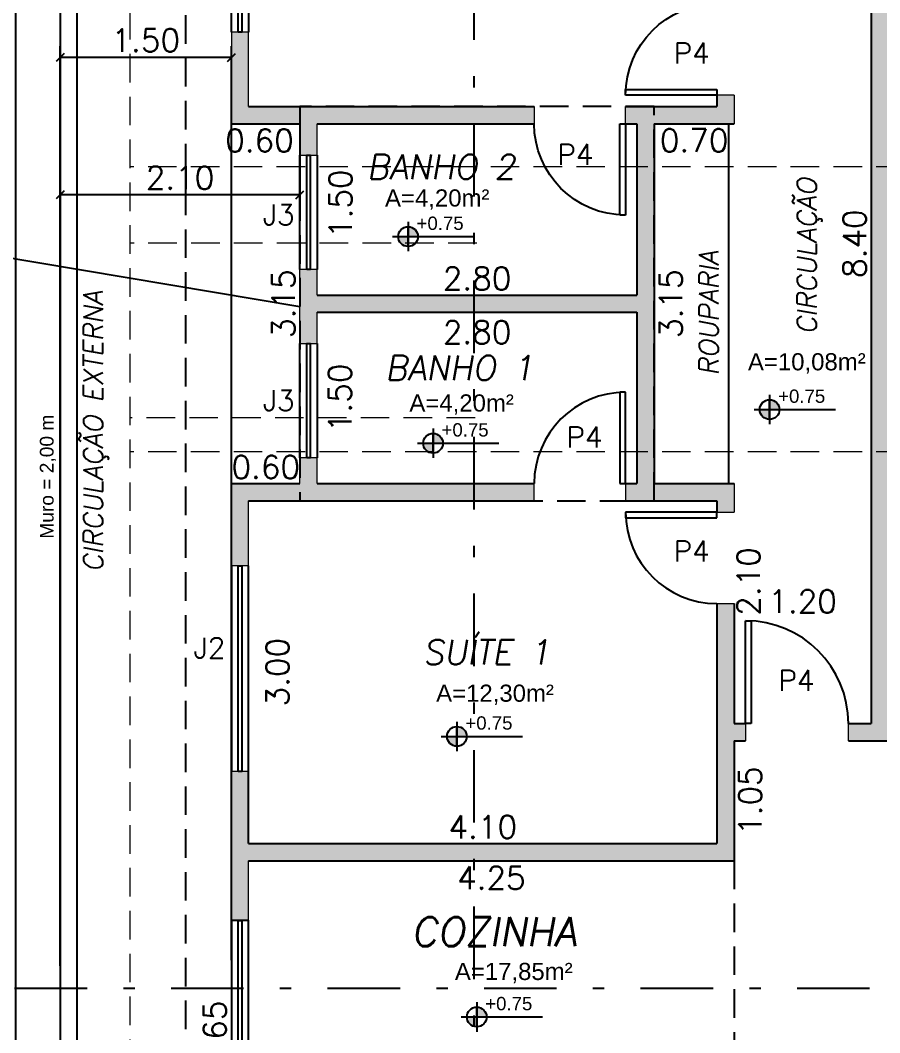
# Model space of a CAD drawing. Header units: metres. Extents: x 2690 to 3939, y 743 to 1123.
# Drawn here: x 3653.69 to 3661.22, y 785.13 to 793.99 of the extents above; entities that cross this region are included whole.
import ezdxf

# ---------------------------------------------------------------- set-up
doc = ezdxf.new("R2010")
doc.units = ezdxf.units.M
doc.set_wipeout_variables(frame=1)
doc.header["$PDMODE"] = 35
for name, pattern in [('DASHDOT2', [12.7, 6.35, -3.175, 0, -3.175]), ('DASHED2', [9.525, 6.35, -3.175]), ('HIDDEN', [0.375, 0.25, -0.125])]:
    doc.linetypes.add(name, pattern=pattern)
for name, color, linetype in [('0-MOLDURA', 2, 'Continuous'), ('000 - Texto', 1, 'Continuous'), ('01', 1, 'Continuous'), ('02', 2, 'Continuous'), ('03', 3, 'Continuous'), ('04', 4, 'Continuous'), ('1MOBILIÁRIOS', 1, 'Continuous'), ('_a const_hum', 253, 'Continuous'), ('A CONSTRUIR', 10, 'Continuous'), ('caixilho', 2, 'Continuous'), ('TEXTO', 2, 'Continuous')]:
    doc.layers.add(name, color=color, linetype=linetype)
for name, color, linetype, lineweight in [('ALVENARIA', 4, 'Continuous', 18), ('COTA', 2, 'Continuous', 0), ('Esgoto', 94, 'DASHED2', 0)]:
    doc.layers.add(name, color=color, linetype=linetype, lineweight=lineweight)
doc.styles.add('ARIAL', font='arial.ttf')
doc.styles.add('ROMA', font='romans.shx')
doc.styles.add('ROMANS', font='arial.ttf')
doc.dimstyles.new('CORTE', dxfattribs={"dimscale": 0, "dimtxt": 0.2, "dimasz": 0.07, "dimexe": 0.1, "dimexo": 0.08, "dimgap": 0.05, "dimtad": 1, "dimzin": 4, "dimdsep": 46, "dimtxsty": 'ROMA', "dimblk": 'OBLIQUE', "dimcen": 0, "dimclrd": 1, "dimclre": 1, "dimclrt": 2, "dimaunit": 1, "dimadec": 0, "dimazin": 0, "dimtfac": 1, "dimtofl": 0, "dimtmove": 0, "dimatfit": 3, "dimldrblk": 'OBLIQUE', "dimfxl": 0.1, "dimtolj": 1, "dimtzin": 0, "dimarcsym": 0})
doc.dimstyles.new('PLANTA', dxfattribs={"dimtxt": 0.2, "dimasz": 0.18, "dimexe": 0.18, "dimexo": 0.0625, "dimgap": 0.045, "dimtad": 1, "dimzin": 0, "dimdsep": 46, "dimtxsty": 'ROMA', "dimcen": 0.09, "dimse1": 1, "dimse2": 1, "dimsd1": 1, "dimsd2": 1, "dimclrd": 1, "dimclre": 1, "dimclrt": 2, "dimadec": 0, "dimazin": 0, "dimtfac": 1, "dimtofl": 0, "dimtmove": 0, "dimatfit": 3, "dimfxl": 0.18, "dimtolj": 1, "dimtzin": 0, "dimarcsym": 0})

# ---------------------------------------------------------------- blocks, each defined once
blk = doc.blocks.new('*D27')
at = {"layer": 'DEFPOINTS', "color": 0, "transparency": 16777216}
for p in [(3655.6906, 786.7857), (3655.6906, 786.7857), (3659.7906, 786.7857)]:
    blk.add_point(p, dxfattribs=at)
at = {"layer": '_a const_hum', "color": 2, "transparency": 16777216, "insert": (3657.7406, 786.9307), "char_height": 0.2, "attachment_point": 5, "style": 'ROMA'}
blk.add_mtext('\\A1;4.10', dxfattribs=at)
blk = doc.blocks.new('*U7')
at = {"layer": '02'}
for p, q in [((0, 0), (0, 0.9)), ((0, 0.9), (0.05, 0.9)), ((0.05, 0.9), (0.05, 0)), ((0.05, 0), (0, 0))]:
    blk.add_line(p, q, dxfattribs=at)
at = {"layer": '02', "ltscale": 0.05}
blk.add_arc((0, 0), 0.9, 0, 90, dxfattribs=at)
blk = doc.blocks.new('*U4')
at = {"layer": '02'}
for p, q in [((-0.05, 0.8), (-0.05, 0)), ((0, 0.8), (-0.05, 0.8)), ((0, 0), (0, 0.8)), ((-0.05, 0), (0, 0))]:
    blk.add_line(p, q, dxfattribs=at)
at = {"layer": '02', "ltscale": 0.05}
blk.add_arc((0, 0), 0.8, 90, 180, dxfattribs=at)
blk = doc.blocks.new('*D86')
at = {"layer": 'DEFPOINTS', "color": 0, "transparency": 16777216}
for p in [(3655.6906, 786.6357), (3655.6906, 782.4357), (3656.0609, 782.4357)]:
    blk.add_point(p, dxfattribs=at)
at = {"layer": '04', "color": 2, "transparency": 16777216, "insert": (3655.9159, 784.4357), "char_height": 0.2, "attachment_point": 5, "rotation": 90, "style": 'ROMA'}
blk.add_mtext('\\A1;4.20', dxfattribs=at)
blk = doc.blocks.new('_Oblique')
at = {"color": 0, "linetype": 'ByBlock', "lineweight": -2}
blk.add_line((-0.5, -0.5), (0.5, 0.5), dxfattribs=at)
blk = doc.blocks.new('*D20')
at = {"layer": '02', "color": 1, "lineweight": -2, "transparency": 16777216}
for p, q in [((3654.0406, 785.7149), (3654.0406, 793.7656)), ((3655.5406, 785.7649), (3655.5406, 793.7656)), ((3655.5406, 793.6656), (3654.0406, 793.6656))]:
    blk.add_line(p, q, dxfattribs=at)
at = {"layer": 'DEFPOINTS', "color": 0, "transparency": 16777216}
for p in [(3654.0406, 793.6656), (3655.5406, 785.6849), (3654.0406, 785.6349)]:
    blk.add_point(p, dxfattribs=at)
at = {"layer": '02', "color": 1, "lineweight": -2, "transparency": 16777216, "xscale": 0.07, "yscale": 0.07, "zscale": 0.07, "rotation": 180}
blk.add_blockref('_Oblique', (3654.0406, 793.6656), dxfattribs=at)
at = {"layer": '02', "color": 1, "lineweight": -2, "transparency": 16777216, "xscale": 0.07, "yscale": 0.07, "zscale": 0.07}
blk.add_blockref('_Oblique', (3655.5406, 793.6656), dxfattribs=at)
at = {"layer": '02', "color": 2, "transparency": 16777216, "insert": (3654.7906, 793.8156), "char_height": 0.2, "attachment_point": 5, "style": 'ROMA'}
blk.add_mtext('\\A1;1.50', dxfattribs=at)
blk = doc.blocks.new('*D88')
at = {"layer": 'DEFPOINTS', "color": 0, "transparency": 16777216}
for p in [(3656.2906, 793.0857), (3656.2906, 791.5857), (3656.64, 791.5857)]:
    blk.add_point(p, dxfattribs=at)
at = {"layer": '04', "color": 2, "transparency": 16777216, "insert": (3656.495, 792.3857), "char_height": 0.2, "attachment_point": 5, "rotation": 90, "style": 'ROMA'}
blk.add_mtext('\\A1;1.50', dxfattribs=at)
blk = doc.blocks.new('*D21')
at = {"layer": 'DEFPOINTS', "color": 0, "transparency": 16777216}
for p in [(3656.2906, 791.4357), (3656.2906, 789.9357), (3656.6358, 789.9357)]:
    blk.add_point(p, dxfattribs=at)
at = {"layer": '04', "color": 2, "transparency": 16777216, "insert": (3656.4908, 790.6857), "char_height": 0.2, "attachment_point": 5, "rotation": 90, "style": 'ROMA'}
blk.add_mtext('\\A1;1.50', dxfattribs=at)
blk = doc.blocks.new('*D89')
at = {"layer": 'DEFPOINTS', "color": 0, "transparency": 16777216}
for p in [(3655.6906, 789.7857), (3655.6906, 786.7857), (3656.0887, 786.7857)]:
    blk.add_point(p, dxfattribs=at)
at = {"layer": '04', "color": 2, "transparency": 16777216, "insert": (3655.9437, 788.2857), "char_height": 0.2, "attachment_point": 5, "rotation": 90, "style": 'ROMA'}
blk.add_mtext('\\A1;3.00', dxfattribs=at)
blk = doc.blocks.new('*D90')
at = {"layer": 'DEFPOINTS', "color": 0, "transparency": 16777216}
for p in [(3656.2812, 796.2357), (3656.4406, 796.2357), (3656.2906, 793.2357)]:
    blk.add_point(p, dxfattribs=at)
at = {"layer": '04', "color": 2, "transparency": 16777216, "insert": (3656.1362, 794.7607), "char_height": 0.2, "attachment_point": 5, "rotation": 90, "style": 'ROMA'}
blk.add_mtext('\\A1;3.00', dxfattribs=at)
blk = doc.blocks.new('*D104')
at = {"layer": 'DEFPOINTS', "color": 0, "transparency": 16777216}
for p in [(3659.9406, 787.6857), (3665.1906, 787.6857), (3665.1906, 787.3027)]:
    blk.add_point(p, dxfattribs=at)
at = {"layer": '04', "color": 2, "transparency": 16777216, "insert": (3662.5656, 787.4477), "char_height": 0.2, "attachment_point": 5, "style": 'ROMA'}
blk.add_mtext('\\A1;5.25', dxfattribs=at)
blk = doc.blocks.new('*D31')
at = {"layer": 'DEFPOINTS', "color": 0, "transparency": 16777216}
for p in [(3661.1406, 796.2357), (3661.1406, 787.8357), (3661.1406, 787.8357)]:
    blk.add_point(p, dxfattribs=at)
at = {"layer": '0-MOLDURA', "color": 2, "transparency": 16777216, "insert": (3660.9956, 792.0357), "char_height": 0.2, "attachment_point": 5, "rotation": 90, "style": 'ROMA'}
blk.add_mtext('\\A1;8.40', dxfattribs=at)
blk = doc.blocks.new('*D32')
at = {"layer": 'DEFPOINTS', "color": 0, "transparency": 16777216}
for p in [(3656.2906, 791.4357), (3659.0906, 791.4357), (3659.0906, 791.1153)]:
    blk.add_point(p, dxfattribs=at)
at = {"layer": '0-MOLDURA', "color": 2, "transparency": 16777216, "insert": (3657.6906, 791.2603), "char_height": 0.2, "attachment_point": 5, "style": 'ROMA'}
blk.add_mtext('\\A1;2.80', dxfattribs=at)
blk = doc.blocks.new('*D33')
at = {"layer": 'DEFPOINTS', "color": 0, "transparency": 16777216}
for p in [(3656.2906, 791.5857), (3656.2906, 791.5857), (3659.0906, 791.5857)]:
    blk.add_point(p, dxfattribs=at)
at = {"layer": '0-MOLDURA', "color": 2, "transparency": 16777216, "insert": (3657.6906, 791.7307), "char_height": 0.2, "attachment_point": 5, "style": 'ROMA'}
blk.add_mtext('\\A1;2.80', dxfattribs=at)
blk = doc.blocks.new('*D70')
at = {"layer": 'DEFPOINTS', "color": 0, "transparency": 16777216}
for p in [(3659.9406, 786.6357), (3659.9406, 786.6357), (3659.9406, 782.4357)]:
    blk.add_point(p, dxfattribs=at)
at = {"layer": 'COTA', "color": 2, "transparency": 16777216, "insert": (3659.7956, 784.5357), "char_height": 0.2, "attachment_point": 5, "rotation": 90, "style": 'ROMA'}
blk.add_mtext('\\A1;4.20', dxfattribs=at)
blk = doc.blocks.new('*D71')
at = {"layer": 'DEFPOINTS', "color": 0, "transparency": 16777216}
for p in [(3655.6906, 786.6357), (3659.9406, 786.6357), (3659.9406, 786.3406)]:
    blk.add_point(p, dxfattribs=at)
at = {"layer": 'COTA', "color": 2, "transparency": 16777216, "insert": (3657.8156, 786.4856), "char_height": 0.2, "attachment_point": 5, "style": 'ROMA'}
blk.add_mtext('\\A1;4.25', dxfattribs=at)
blk = doc.blocks.new('*D72')
at = {"layer": 'DEFPOINTS', "color": 0, "transparency": 16777216}
for p in [(3659.9406, 788.7597), (3659.9406, 787.8357), (3661.1406, 787.8357)]:
    blk.add_point(p, dxfattribs=at)
at = {"layer": 'COTA', "color": 2, "transparency": 16777216, "insert": (3660.5406, 788.9047), "char_height": 0.2, "attachment_point": 5, "style": 'ROMA'}
blk.add_mtext('\\A1;1.20', dxfattribs=at)
blk = doc.blocks.new('*D73')
at = {"layer": 'DEFPOINTS', "color": 0, "transparency": 16777216}
for p in [(3659.2406, 793.0857), (3659.5322, 793.0857), (3659.2406, 789.9357)]:
    blk.add_point(p, dxfattribs=at)
at = {"layer": 'COTA', "color": 2, "transparency": 16777216, "insert": (3659.3872, 791.5107), "char_height": 0.2, "attachment_point": 5, "rotation": 90, "style": 'ROMA'}
blk.add_mtext('\\A1;3.15', dxfattribs=at)
blk = doc.blocks.new('*D74')
at = {"layer": 'DEFPOINTS', "color": 0, "transparency": 16777216}
for p in [(3656.1406, 793.0857), (3656.1406, 789.9357), (3656.1406, 789.9357)]:
    blk.add_point(p, dxfattribs=at)
at = {"layer": 'COTA', "color": 2, "transparency": 16777216, "insert": (3655.9956, 791.5107), "char_height": 0.2, "attachment_point": 5, "rotation": 90, "style": 'ROMA'}
blk.add_mtext('\\A1;3.15', dxfattribs=at)
blk = doc.blocks.new('*D75')
at = {"layer": 'DEFPOINTS', "color": 0, "transparency": 16777216}
for p in [(3655.5406, 789.9357), (3655.5406, 789.9357), (3656.1406, 789.9357)]:
    blk.add_point(p, dxfattribs=at)
at = {"layer": 'COTA', "color": 2, "transparency": 16777216, "insert": (3655.8406, 790.0807), "char_height": 0.2, "attachment_point": 5, "style": 'ROMA'}
blk.add_mtext('\\A1;0.60', dxfattribs=at)
blk = doc.blocks.new('*D76')
at = {"layer": 'DEFPOINTS', "color": 0, "transparency": 16777216}
for p in [(3655.5406, 789.9357), (3655.5406, 789.9357), (3655.5406, 780.2857)]:
    blk.add_point(p, dxfattribs=at)
at = {"layer": 'COTA', "color": 2, "transparency": 16777216, "insert": (3655.3956, 785.1107), "char_height": 0.2, "attachment_point": 5, "rotation": 90, "style": 'ROMA'}
blk.add_mtext('\\A1;9.65', dxfattribs=at)
blk = doc.blocks.new('*D77')
at = {"layer": 'DEFPOINTS', "color": 0, "transparency": 16777216}
for p in [(3655.5406, 793.0857), (3656.1406, 793.0857), (3655.5406, 792.7938)]:
    blk.add_point(p, dxfattribs=at)
at = {"layer": 'COTA', "color": 2, "transparency": 16777216, "insert": (3655.7859, 792.9388), "char_height": 0.2, "attachment_point": 5, "style": 'ROMA'}
blk.add_mtext('\\A1;0.60', dxfattribs=at)
blk = doc.blocks.new('*D78')
at = {"layer": 'DEFPOINTS', "color": 0, "transparency": 16777216}
for p in [(3655.5406, 796.2357), (3655.5406, 796.2357), (3655.5406, 793.0857)]:
    blk.add_point(p, dxfattribs=at)
at = {"layer": 'COTA', "color": 2, "transparency": 16777216, "insert": (3655.3956, 794.6607), "char_height": 0.2, "attachment_point": 5, "rotation": 90, "style": 'ROMA'}
blk.add_mtext('\\A1;3.15', dxfattribs=at)
blk = doc.blocks.new('*D80')
at = {"layer": 'DEFPOINTS', "color": 0, "transparency": 16777216}
for p in [(3659.9406, 787.6857), (3660.2257, 787.6857), (3659.9406, 786.6357)]:
    blk.add_point(p, dxfattribs=at)
at = {"layer": 'COTA', "color": 2, "transparency": 16777216, "insert": (3660.0807, 787.1607), "char_height": 0.2, "attachment_point": 5, "rotation": 90, "style": 'ROMA'}
blk.add_mtext('\\A1;1.05', dxfattribs=at)
blk = doc.blocks.new('*D81')
at = {"layer": 'DEFPOINTS', "color": 0, "transparency": 16777216}
for p in [(3659.2406, 793.0857), (3659.9406, 793.0857), (3659.2406, 792.7948)]:
    blk.add_point(p, dxfattribs=at)
at = {"layer": 'COTA', "color": 2, "transparency": 16777216, "insert": (3659.5906, 792.9398), "char_height": 0.2, "attachment_point": 5, "style": 'ROMA'}
blk.add_mtext('\\A1;0.70', dxfattribs=at)
blk = doc.blocks.new('*D82')
at = {"layer": 'DEFPOINTS', "color": 0, "transparency": 16777216}
for p in [(3659.9406, 796.2357), (3660.2404, 796.2357), (3659.9406, 793.0857)]:
    blk.add_point(p, dxfattribs=at)
at = {"layer": 'COTA', "color": 2, "transparency": 16777216, "insert": (3660.0954, 794.6607), "char_height": 0.2, "attachment_point": 5, "rotation": 90, "style": 'ROMA'}
blk.add_mtext('\\A1;3.15', dxfattribs=at)
blk = doc.blocks.new('*D83')
at = {"layer": 'DEFPOINTS', "color": 0, "transparency": 16777216}
for p in [(3659.9406, 789.9357), (3660.2118, 789.9357), (3659.9406, 787.8357)]:
    blk.add_point(p, dxfattribs=at)
at = {"layer": 'COTA', "color": 2, "transparency": 16777216, "insert": (3660.0668, 789.0793), "char_height": 0.2, "attachment_point": 5, "rotation": 90, "style": 'ROMA'}
blk.add_mtext('\\A1;2.10', dxfattribs=at)
blk = doc.blocks.new('*D47')
at = {"layer": 'COTA', "color": 1, "lineweight": -2, "transparency": 16777216}
for p, q in [((3653.9606, 796.2357), (3653.5503, 796.2357)), ((3653.6503, 796.2357), (3653.6503, 780.2857)), ((3653.9606, 780.2857), (3653.5503, 780.2857))]:
    blk.add_line(p, q, dxfattribs=at)
at = {"layer": 'DEFPOINTS', "color": 0, "transparency": 16777216}
for p in [(3654.0406, 796.2357), (3653.6503, 780.2857), (3654.0406, 780.2857)]:
    blk.add_point(p, dxfattribs=at)
at = {"layer": 'COTA', "color": 1, "lineweight": -2, "transparency": 16777216, "xscale": 0.07, "yscale": 0.07, "zscale": 0.07}
for p, rotation in [((3653.6503, 796.2357), 90), ((3653.6503, 780.2857), 270)]:
    blk.add_blockref('_Oblique', p, dxfattribs=dict(at, rotation=rotation))
at = {"layer": 'COTA', "color": 2, "transparency": 16777216, "insert": (3653.5003, 788.2607), "char_height": 0.2, "attachment_point": 5, "rotation": 90, "style": 'ROMA'}
blk.add_mtext('\\A1;15.95', dxfattribs=at)
blk = doc.blocks.new('*D50')
at = {"layer": 'COTA', "color": 1, "lineweight": -2, "transparency": 16777216}
for p, q in [((3653.9606, 800.0357), (3653.1236, 800.0357)), ((3653.2236, 770.0357), (3653.2236, 800.0357)), ((3653.9606, 770.0357), (3653.1236, 770.0357))]:
    blk.add_line(p, q, dxfattribs=at)
at = {"layer": 'DEFPOINTS', "color": 0, "transparency": 16777216}
for p in [(3653.2236, 800.0357), (3654.0406, 800.0357), (3654.0406, 770.0357)]:
    blk.add_point(p, dxfattribs=at)
at = {"layer": 'COTA', "color": 1, "lineweight": -2, "transparency": 16777216, "xscale": 0.07, "yscale": 0.07, "zscale": 0.07}
for p, rotation in [((3653.2236, 800.0357), 90), ((3653.2236, 770.0357), 270)]:
    blk.add_blockref('_Oblique', p, dxfattribs=dict(at, rotation=rotation))
at = {"layer": 'COTA', "color": 2, "transparency": 16777216, "insert": (3653.0736, 785.0357), "char_height": 0.2, "attachment_point": 5, "rotation": 90, "style": 'ROMA'}
blk.add_mtext('\\A1;30.00', dxfattribs=at)
blk = doc.blocks.new('*D62')
at = {"layer": 'COTA', "color": 1, "lineweight": -2, "transparency": 16777216}
for p, q in [((3654.0406, 793.0057), (3654.0406, 792.3625)), ((3656.1406, 793.0057), (3656.1406, 792.3625)), ((3656.1406, 792.4625), (3654.0406, 792.4625))]:
    blk.add_line(p, q, dxfattribs=at)
at = {"layer": 'DEFPOINTS', "color": 0, "transparency": 16777216}
for p in [(3654.0406, 793.0857), (3656.1406, 793.0857), (3654.0406, 792.4625)]:
    blk.add_point(p, dxfattribs=at)
at = {"layer": 'COTA', "color": 1, "lineweight": -2, "transparency": 16777216, "xscale": 0.07, "yscale": 0.07, "zscale": 0.07, "rotation": 180}
blk.add_blockref('_Oblique', (3654.0406, 792.4625), dxfattribs=at)
at = {"layer": 'COTA', "color": 1, "lineweight": -2, "transparency": 16777216, "xscale": 0.07, "yscale": 0.07, "zscale": 0.07}
blk.add_blockref('_Oblique', (3656.1406, 792.4625), dxfattribs=at)
at = {"layer": 'COTA', "color": 2, "transparency": 16777216, "insert": (3655.0906, 792.6125), "char_height": 0.2, "attachment_point": 5, "style": 'ROMA'}
blk.add_mtext('\\A1;2.10', dxfattribs=at)

msp = doc.modelspace()

# ---------------------------------------------------------------- hatches: boundary and pattern name
at = {"layer": '02'}
h = msp.add_hatch(color=256, dxfattribs=at)
h.paths.add_polyline_path([(3657.0864, 792.0973), (3657.0864, 792.0109, -0.414214), (3657, 792.0973), (3657.0864, 792.0973)])
h.paths.add_polyline_path([(3657.0864, 792.0973), (3657.0864, 792.1837, -0.414214), (3657.1728, 792.0973), (3657.0864, 792.0973)])
h = msp.add_hatch(color=256, dxfattribs=at)
h.paths.add_polyline_path([(3660.2515, 790.5839), (3660.2515, 790.4975, -0.414214), (3660.1651, 790.5839), (3660.2515, 790.5839)])
h.paths.add_polyline_path([(3660.2515, 790.5839), (3660.2515, 790.6703, -0.414214), (3660.3379, 790.5839), (3660.2515, 790.5839)])
h = msp.add_hatch(color=256, dxfattribs=at)
h.paths.add_polyline_path([(3657.3051, 790.2891), (3657.3051, 790.2027, -0.414214), (3657.2187, 790.2891), (3657.3051, 790.2891)])
h.paths.add_polyline_path([(3657.3051, 790.2891), (3657.3051, 790.3755, -0.414214), (3657.3915, 790.2891), (3657.3051, 790.2891)])
h = msp.add_hatch(color=256, dxfattribs=at)
h.paths.add_polyline_path([(3657.5139, 787.7236), (3657.5139, 787.6372, -0.414214), (3657.4275, 787.7236), (3657.5139, 787.7236)])
h.paths.add_polyline_path([(3657.5139, 787.7236), (3657.5139, 787.81, -0.414214), (3657.6003, 787.7236), (3657.5139, 787.7236)])
h = msp.add_hatch(color=256, dxfattribs=at)
h.paths.add_polyline_path([(3657.6876, 785.2676), (3657.6876, 785.1812, -0.414214), (3657.6012, 785.2676), (3657.6876, 785.2676)])
h.paths.add_polyline_path([(3657.6876, 785.2676), (3657.6876, 785.354, -0.414214), (3657.774, 785.2676), (3657.6876, 785.2676)])
at = {"layer": 'A CONSTRUIR'}
h = msp.add_hatch(color=256, dxfattribs=at)
h.dxf.hatch_style = 1
h.paths.add_polyline_path([(3664.7406, 794.1857), (3664.5906, 794.1857), (3664.5906, 794.0357), (3661.2906, 794.0357), (3661.2906, 794.1357), (3661.1406, 794.1357), (3661.1406, 787.8357), (3660.9406, 787.8357), (3660.9406, 787.6857), (3661.9906, 787.6857), (3661.9906, 787.8357), (3661.2906, 787.8357), (3661.2906, 792.3357), (3664.7406, 792.3357), (3664.7406, 792.5857), (3664.5906, 792.5857), (3664.5906, 792.4857), (3661.2906, 792.4857), (3661.2906, 793.8857), (3664.5906, 793.8857), (3664.5906, 793.8357), (3664.7406, 793.8357), (3664.7406, 793.9857)])
h = msp.add_hatch(color=256, dxfattribs=at)
h.dxf.hatch_style = 1
h.paths.add_polyline_path([(3658.1906, 793.2357), (3655.6906, 793.2357), (3655.6906, 793.8857), (3655.5406, 793.8857), (3655.5406, 793.0857), (3656.1406, 793.0857), (3656.1406, 792.8107), (3656.2906, 792.8107), (3656.2906, 793.0857), (3658.1906, 793.0857)])
h = msp.add_hatch(color=256, dxfattribs=at)
h.dxf.hatch_style = 1
h.paths.add_polyline_path([(3659.9406, 793.3357), (3659.7906, 793.3357), (3659.7906, 793.2357), (3658.9906, 793.2357), (3658.9906, 793.0857), (3659.0906, 793.0857), (3659.0906, 791.5857), (3656.2906, 791.5857), (3656.2906, 791.8107), (3656.1406, 791.8107), (3656.1406, 791.1607), (3656.2906, 791.1607), (3656.2906, 791.4357), (3659.0906, 791.4357), (3659.0906, 789.9357), (3658.9906, 789.9357), (3658.9906, 789.7857), (3659.7906, 789.7857), (3659.7906, 789.6857), (3659.9406, 789.6857), (3659.9406, 789.9357), (3659.2406, 789.9357), (3659.2406, 793.0857), (3659.9406, 793.0857)])
h = msp.add_hatch(color=256, dxfattribs=at)
h.dxf.hatch_style = 1
h.paths.add_polyline_path([(3658.1906, 789.9357), (3656.2906, 789.9357), (3656.2906, 790.1607), (3656.1406, 790.1607), (3656.1406, 789.9357), (3655.5406, 789.9357), (3655.5406, 789.217), (3655.6906, 789.217), (3655.6906, 789.7857), (3658.1906, 789.7857)])
h = msp.add_hatch(color=256, dxfattribs=at)
h.dxf.hatch_style = 1
h.paths.add_polyline_path([(3659.9406, 787.6857), (3660.0406, 787.6857), (3660.0406, 787.8357), (3659.9406, 787.8357), (3659.9406, 788.8857), (3659.7906, 788.8857), (3659.7906, 786.7857), (3655.6906, 786.7857), (3655.6906, 787.417), (3655.5406, 787.417), (3655.5406, 786.1107), (3655.6906, 786.1107), (3655.6906, 786.6357), (3659.9406, 786.6357)])

# ---------------------------------------------------------------- linework, layer by layer
at = {"color": 2}
for p, q in [((3657.0864, 792.0109), (3657.0864, 792.1837)), ((3660.2515, 790.4975), (3660.2515, 790.6703)), ((3657.3051, 790.2027), (3657.3051, 790.3755)), ((3657.5139, 787.6372), (3657.5139, 787.81)), ((3657.6876, 785.1812), (3657.6876, 785.354))]:
    msp.add_line(p, q, dxfattribs=at)
for centre in [(3657.0864, 792.0973), (3660.2515, 790.5839), (3657.3051, 790.2891), (3657.5139, 787.7236), (3657.6876, 785.2676)]:
    msp.add_circle(centre, 0.0864, dxfattribs=at)
at = {"layer": '01', "color": 2, "linetype": 'DASHDOT2', "ltscale": 0.1}
for p, q in [((3657.665, 762.3088), (3657.665, 804.8315)), ((3652.272, 785.52), (3676.1957, 785.52))]:
    msp.add_line(p, q, dxfattribs=at)
at = {"layer": '01'}
for p, q in [((3659.8906, 793.0857), (3659.8906, 789.9357)), ((3656.1406, 791.8107), (3656.1406, 792.8107)), ((3656.2906, 792.8107), (3656.2906, 791.8107)), ((3656.1406, 790.1607), (3656.1406, 791.1607)), ((3656.2906, 791.1607), (3656.2906, 790.1607))]:
    msp.add_line(p, q, dxfattribs=at)
at = {"layer": '02'}
for p, q in [((3657.0864, 792.2259), (3657.0864, 791.9688)), ((3657.0864, 792.2259), (3657.0864, 791.9688)), ((3656.9501, 792.0973), (3657.6617, 792.0973)), ((3660.2515, 790.7125), (3660.2515, 790.4553)), ((3660.2515, 790.7125), (3660.2515, 790.4553)), ((3660.1152, 790.5839), (3660.8268, 790.5839)), ((3657.3051, 790.4177), (3657.3051, 790.1606)), ((3657.3051, 790.4177), (3657.3051, 790.1606)), ((3657.1688, 790.2891), (3657.8804, 790.2891)), ((3657.5139, 787.8522), (3657.5139, 787.595)), ((3657.5139, 787.8522), (3657.5139, 787.595)), ((3657.3776, 787.7236), (3658.0891, 787.7236)), ((3657.6876, 785.3962), (3657.6876, 785.139)), ((3657.6876, 785.3962), (3657.6876, 785.139)), ((3657.5513, 785.2676), (3658.2628, 785.2676))]:
    msp.add_line(p, q, dxfattribs=at)
msp.add_lwpolyline([(3676.7606, 800.0357), (3654.0406, 800.0357), (3654.0406, 770.0357), (3656.9006, 770.0357, 0.212628), (3665.2629, 775.297)], format="xyb", close=True, dxfattribs=at)
at = {"layer": '02', "ltscale": 0.05, "flags": 128}
for points in [[(3655.6006, 793.8857), (3655.6006, 795.6857), (3655.6306, 795.6857), (3655.6306, 793.8857)], [(3655.6006, 787.417), (3655.6006, 789.217), (3655.6306, 789.217), (3655.6306, 787.417)]]:
    msp.add_lwpolyline(points, close=True, dxfattribs=at)
at = {"layer": '03'}
for p, q in [((3654.0406, 796.2357), (3654.0406, 780.2857)), ((3654.1906, 780.2857), (3654.1906, 796.2357))]:
    msp.add_line(p, q, dxfattribs=at)
at = {"layer": '04'}
for p, q in [((3659.7906, 793.3357), (3659.7906, 793.2357)), ((3655.6906, 793.2357), (3658.1906, 793.2357)), ((3658.9906, 793.2357), (3659.7906, 793.2357)), ((3655.5406, 793.0857), (3656.1406, 793.0857)), ((3656.2906, 793.0857), (3658.1906, 793.0857)), ((3658.9906, 793.0857), (3659.0906, 793.0857)), ((3659.0906, 793.0857), (3659.0906, 791.5857)), ((3659.2406, 793.0857), (3659.2406, 789.9357)), ((3659.2406, 793.0857), (3659.9406, 793.0857)), ((3656.2906, 791.5857), (3659.0906, 791.5857)), ((3656.2906, 791.5857), (3656.2906, 791.5857)), ((3656.2906, 791.4357), (3656.2906, 791.4357)), ((3656.2906, 791.4357), (3659.0906, 791.4357)), ((3659.0906, 791.4357), (3659.0906, 789.9357)), ((3655.5406, 789.9357), (3656.1406, 789.9357)), ((3656.2906, 789.9357), (3658.1906, 789.9357)), ((3658.9406, 789.9357), (3659.0906, 789.9357)), ((3659.2406, 789.9357), (3659.9406, 789.9357)), ((3655.6906, 789.7857), (3658.1906, 789.7857)), ((3658.9906, 789.7857), (3659.7906, 789.7857)), ((3659.7906, 789.7857), (3659.7906, 789.6857)), ((3659.7906, 788.8857), (3659.7906, 786.7857)), ((3659.9406, 788.8857), (3659.9406, 787.8357)), ((3659.9406, 787.8357), (3660.0406, 787.8357)), ((3660.9406, 787.8357), (3661.1406, 787.8357)), ((3659.9406, 787.6857), (3659.9406, 786.6357)), ((3659.9406, 787.6857), (3660.0406, 787.6857)), ((3660.9406, 787.6857), (3661.9906, 787.6857)), ((3655.6906, 786.7857), (3655.6906, 787.417)), ((3655.5406, 786.8357), (3655.5406, 786.8357)), ((3655.6906, 786.7857), (3659.7906, 786.7857)), ((3655.6906, 786.6357), (3659.9406, 786.6357)), ((3655.6906, 786.1107), (3655.5406, 786.1107))]:
    msp.add_line(p, q, dxfattribs=at)
at = {"layer": '1MOBILIÁRIOS'}
msp.add_lwpolyline([(3655.5406, 783.7607), (3655.6906, 783.7607), (3655.6906, 786.1107), (3655.5406, 786.1107)], close=True, dxfattribs=at)
at = {"layer": '_a const_hum', "color": 1}
for p, q in [((3655.5406, 793.8857), (3655.5406, 795.6857)), ((3655.6906, 795.6857), (3655.6906, 793.8857)), ((3655.5406, 789.217), (3655.5406, 787.417)), ((3655.6906, 787.417), (3655.6906, 789.217))]:
    msp.add_line(p, q, dxfattribs=at)
at = {"layer": '_a const_hum', "color": 4}
for p, q in [((3661.1406, 794.1357), (3661.1406, 787.8357)), ((3655.6906, 793.5357), (3655.6906, 793.5357))]:
    msp.add_line(p, q, dxfattribs=at)
at = {"layer": '_a const_hum', "color": 1, "linetype": 'HIDDEN'}
msp.add_line((3659.9406, 786.6357), (3659.9406, 782.4357), dxfattribs=at)
msp.add_lwpolyline([(3655.5406, 780.2857), (3655.1406, 780.2857), (3655.1406, 795.8357)], dxfattribs=at)
at = {"layer": 'ALVENARIA'}
for p, q in [((3655.6906, 793.8857), (3655.5406, 793.8857)), ((3655.5406, 793.8857), (3655.5406, 793.0857)), ((3655.6906, 793.2357), (3655.6906, 793.8857)), ((3656.1406, 792.8107), (3656.1406, 793.0857)), ((3656.2906, 792.8107), (3656.2906, 793.0857)), ((3656.1406, 791.1607), (3656.1406, 791.8107)), ((3656.2906, 791.5857), (3656.2906, 791.8107)), ((3656.2906, 791.1607), (3656.2906, 791.4357)), ((3656.1406, 789.9357), (3656.1406, 790.1607)), ((3656.2906, 789.9357), (3656.2906, 790.1607)), ((3655.5406, 789.9357), (3655.5406, 789.217)), ((3655.6906, 789.217), (3655.6906, 789.7857)), ((3655.6906, 789.217), (3655.5406, 789.217)), ((3655.5406, 786.1107), (3655.5406, 787.417)), ((3655.6906, 787.417), (3655.5406, 787.417)), ((3655.6906, 786.1107), (3655.6906, 786.6357))]:
    msp.add_line(p, q, dxfattribs=at)
at = {"layer": 'ALVENARIA', "color": 4}
for p, q in [((3659.9406, 793.3357), (3659.7906, 793.3357)), ((3659.9406, 793.3357), (3659.9406, 793.0857)), ((3658.1906, 793.2357), (3658.1906, 793.0857)), ((3658.9906, 793.0857), (3658.9906, 793.2357)), ((3658.1906, 789.7857), (3658.1906, 789.9357)), ((3658.9906, 789.9357), (3658.9906, 789.7857)), ((3659.9406, 789.9357), (3659.9406, 789.6857)), ((3659.7906, 789.6857), (3659.9406, 789.6857)), ((3659.7906, 788.8857), (3659.9406, 788.8857)), ((3660.0406, 787.8357), (3660.0406, 787.6857)), ((3660.9406, 787.6857), (3660.9406, 787.8357))]:
    msp.add_line(p, q, dxfattribs=at)
at = {"layer": 'ALVENARIA', "lineweight": 18}
for p, q in [((3656.1406, 792.8107), (3656.2906, 792.8107)), ((3656.2906, 791.8107), (3656.1406, 791.8107)), ((3656.1406, 791.1607), (3656.2906, 791.1607)), ((3656.2906, 790.1607), (3656.1406, 790.1607))]:
    msp.add_line(p, q, dxfattribs=at)
at = {"layer": 'caixilho'}
msp.add_lwpolyline([(3655.6306, 783.7607), (3655.6006, 783.7607), (3655.6006, 786.1107), (3655.6306, 786.1107)], close=True, dxfattribs=at)
at = {"layer": 'Esgoto', "color": 20, "linetype": 'HIDDEN'}
msp.add_line((3654.6528, 766.8216), (3654.6528, 797.4113), dxfattribs=at)
at = {"layer": 'TEXTO'}
msp.add_line((3652.7452, 792.0567), (3656.1406, 791.4857), dxfattribs=at)

# ---------------------------------------------------------------- block references
at = {"layer": '02', "ltscale": 0.05, "xscale": -1}
for p, rotation in [((3659.7906, 793.3357), 90), ((3658.9906, 793.0857), 180)]:
    msp.add_blockref('*U4', p, dxfattribs=dict(at, rotation=rotation))
at = {"layer": '02', "ltscale": 0.05}
for name, p in [('*U4', (3658.9906, 789.9357)), ('*U7', (3660.0406, 787.8357))]:
    msp.add_blockref(name, p, dxfattribs=at)
at = {"layer": '02', "ltscale": 0.05, "rotation": 90.00000000000001}
msp.add_blockref('*U4', (3659.7906, 789.6857), dxfattribs=at)

# ---------------------------------------------------------------- texts
at = {"color": 2}
for s, height, style, p in [('J3', 0.18, 'ROMA', (3655.8161, 792.1992)), ('+0.75', 0.11664, 'ROMANS', (3657.1609, 792.1561)), ('J3', 0.18, 'ROMA', (3655.8161, 790.5723)), ('+0.75', 0.11664, 'ROMANS', (3660.3261, 790.6427)), ('+0.75', 0.11664, 'ROMANS', (3657.3796, 790.3479)), ('J2', 0.18, 'ROMA', (3655.2099, 788.4072)), ('+0.75', 0.11664, 'ROMANS', (3657.5884, 787.7824)), ('+0.75', 0.11664, 'ROMANS', (3657.7621, 785.3264))]:
    msp.add_text(s, height=height, dxfattribs=dict(at, style=style)).set_placement(p)
at = {"layer": '000 - Texto', "style": 'ARIAL'}
msp.add_text('Muro = 2,00 m', height=0.12, rotation=90, dxfattribs=at).set_placement((3653.9837, 789.4536))
at = {"layer": '02', "style": 'ROMA'}
for p in [(3659.4112, 793.6133), (3658.3933, 792.7259), (3658.4729, 790.2532), (3659.4106, 789.2554), (3660.3281, 788.1228)]:
    msp.add_text('P4', height=0.18, dxfattribs=at).set_placement(p)
at = {"layer": '03', "linetype": 'Continuous', "style": 'ROMA', "oblique": 10}
for s, height, p in [('BANHO 2', 0.21516, (3656.7259, 792.6004)), ('BANHO 1', 0.21516, (3656.8865, 790.8409)), ('SUÍTE 1', 0.21516, (3657.2165, 788.3522)), ('COZINHA', 0.25312, (3657.1161, 785.8868))]:
    msp.add_text(s, height=height, dxfattribs=at).set_placement(p)
for s, p in [('CIRCULAÇÃO', (3660.6616, 791.2447)), ('ROUPARIA', (3659.8033, 790.8825)), ('CIRCULAÇÃO EXTERNA', (3654.415, 789.1648))]:
    msp.add_text(s, height=0.16875, rotation=90, dxfattribs=at).set_placement(p)
at = {"layer": 'TEXTO', "style": 'ROMANS'}
for s, p in [('A=4,20m²', (3656.8849, 792.361)), ('A=10,08m²', (3660.0617, 790.9271)), ('A=4,20m²', (3657.0983, 790.5667)), ('A=12,30m²', (3657.3323, 788.0266)), ('A=17,85m²', (3657.4964, 785.5913))]:
    msp.add_text(s, height=0.15, dxfattribs=at).set_placement(p)

# ---------------------------------------------------------------- dimensions: what is measured, and where the dimension line sits
at = {"layer": '0-MOLDURA', "color": 1}
dim = msp.add_linear_dim(base=(3661.1406, 787.8357), p1=(3661.1406, 796.2357), p2=(3661.1406, 787.8357), angle=90, dimstyle='PLANTA', dxfattribs=at)
dim.commit()
dim.dimension.update_dxf_attribs({"geometry": '*D31', "text_midpoint": (3660.9956, 792.0357)})
for base, p1, p2, picture, middle in [((3656.2906, 791.5857), (3659.0906, 791.5857), (3656.2906, 791.5857), '*D33', (3657.6906, 791.7307)), ((3659.0906, 791.1153), (3656.2906, 791.4357), (3659.0906, 791.4357), '*D32', (3657.6906, 791.2603))]:
    dim = msp.add_linear_dim(base=base, p1=p1, p2=p2, dimstyle='PLANTA', dxfattribs=at)
    dim.commit()
    dim.dimension.update_dxf_attribs({"geometry": picture, "text_midpoint": middle})
at = {"layer": '02'}
dim = msp.add_linear_dim(base=(3654.0406, 793.6656), p1=(3655.5406, 785.6849), p2=(3654.0406, 785.6349), dimstyle='CORTE', override={"dimscale": 1}, dxfattribs=at)
dim.commit()
dim.dimension.update_dxf_attribs({"geometry": '*D20', "text_midpoint": (3654.7906, 793.6656), "dimtype": 160})
at = {"layer": '04'}
for base, p1, p2, picture, middle in [((3656.2812, 796.2357), (3656.2906, 793.2357), (3656.4406, 796.2357), '*D90', (3656.2812, 794.7607)), ((3656.64, 791.5857), (3656.2906, 793.0857), (3656.2906, 791.5857), '*D88', (3656.64, 792.3857)), ((3656.6358, 789.9357), (3656.2906, 791.4357), (3656.2906, 789.9357), '*D21', (3656.6358, 790.6857)), ((3656.0887, 786.7857), (3655.6906, 789.7857), (3655.6906, 786.7857), '*D89', (3656.0887, 788.2857))]:
    dim = msp.add_linear_dim(base=base, p1=p1, p2=p2, angle=90, dimstyle='PLANTA', dxfattribs=at)
    dim.commit()
    dim.dimension.update_dxf_attribs({"geometry": picture, "text_midpoint": middle, "dimtype": 160})
dim = msp.add_linear_dim(base=(3665.1906, 787.3027), p1=(3659.9406, 787.6857), p2=(3665.1906, 787.6857), dimstyle='PLANTA', dxfattribs=at)
dim.commit()
dim.dimension.update_dxf_attribs({"geometry": '*D104', "text_midpoint": (3662.5656, 787.3027), "dimtype": 160})
at = {"layer": '04', "color": 6}
dim = msp.add_linear_dim(base=(3656.0609, 782.4357), p1=(3655.6906, 786.6357), p2=(3655.6906, 782.4357), angle=90, dimstyle='PLANTA', dxfattribs=at)
dim.commit()
dim.dimension.update_dxf_attribs({"geometry": '*D86', "text_midpoint": (3656.0609, 784.4357), "dimtype": 160})
at = {"layer": '_a const_hum', "color": 4}
dim = msp.add_linear_dim(base=(3655.6906, 786.7857), p1=(3659.7906, 786.7857), p2=(3655.6906, 786.7857), dimstyle='PLANTA', dxfattribs=at)
dim.commit()
dim.dimension.update_dxf_attribs({"geometry": '*D27', "text_midpoint": (3657.7406, 786.9307)})
at = {"layer": 'COTA'}
for base, p1, p2, picture, middle in [((3653.2236, 800.0357), (3654.0406, 770.0357), (3654.0406, 800.0357), '*D50', (3653.0736, 785.0357)), ((3653.6503, 780.2857), (3654.0406, 796.2357), (3654.0406, 780.2857), '*D47', (3653.5003, 788.2607))]:
    dim = msp.add_linear_dim(base=base, p1=p1, p2=p2, angle=90, dimstyle='CORTE', override={"dimscale": 1}, dxfattribs=at)
    dim.commit()
    dim.dimension.update_dxf_attribs({"geometry": picture, "text_midpoint": middle})
at = {"layer": 'COTA', "color": 1}
for base, p1, p2, picture, middle in [((3655.5406, 796.2357), (3655.5406, 793.0857), (3655.5406, 796.2357), '*D78', (3655.3956, 794.6607)), ((3660.2404, 796.2357), (3659.9406, 793.0857), (3659.9406, 796.2357), '*D82', (3660.0954, 794.6607)), ((3659.5322, 793.0857), (3659.2406, 789.9357), (3659.2406, 793.0857), '*D73', (3659.3872, 791.5107)), ((3655.5406, 789.9357), (3655.5406, 780.2857), (3655.5406, 789.9357), '*D76', (3655.3956, 785.1107)), ((3660.2257, 787.6857), (3659.9406, 786.6357), (3659.9406, 787.6857), '*D80', (3660.0807, 787.1607)), ((3659.9406, 786.6357), (3659.9406, 782.4357), (3659.9406, 786.6357), '*D70', (3659.7956, 784.5357))]:
    dim = msp.add_linear_dim(base=base, p1=p1, p2=p2, angle=90, dimstyle='PLANTA', dxfattribs=at)
    dim.commit()
    dim.dimension.update_dxf_attribs({"geometry": picture, "text_midpoint": middle})
for base, p1, p2, picture, middle in [((3655.5406, 792.7938), (3656.1406, 793.0857), (3655.5406, 793.0857), '*D77', (3655.7859, 792.7938)), ((3655.5406, 789.9357), (3656.1406, 789.9357), (3655.5406, 789.9357), '*D75', (3655.8406, 789.9357))]:
    dim = msp.add_linear_dim(base=base, p1=p1, p2=p2, dimstyle='PLANTA', dxfattribs=at)
    dim.commit()
    dim.dimension.update_dxf_attribs({"geometry": picture, "text_midpoint": middle, "dimtype": 160})
dim = msp.add_aligned_dim(p1=(3656.1406, 793.0857), p2=(3656.1406, 789.9357), distance=0, dimstyle='PLANTA', dxfattribs=at)
dim.commit()
dim.dimension.update_dxf_attribs({"geometry": '*D74', "text_midpoint": (3655.9956, 791.5107)})
for base, p1, p2, picture, middle in [((3659.2406, 792.7948), (3659.9406, 793.0857), (3659.2406, 793.0857), '*D81', (3659.5906, 792.9398)), ((3659.9406, 788.7597), (3661.1406, 787.8357), (3659.9406, 787.8357), '*D72', (3660.5406, 788.9047)), ((3659.9406, 786.3406), (3655.6906, 786.6357), (3659.9406, 786.6357), '*D71', (3657.8156, 786.4856))]:
    dim = msp.add_linear_dim(base=base, p1=p1, p2=p2, dimstyle='PLANTA', dxfattribs=at)
    dim.commit()
    dim.dimension.update_dxf_attribs({"geometry": picture, "text_midpoint": middle})
dim = msp.add_linear_dim(base=(3660.2118, 789.9357), p1=(3659.9406, 787.8357), p2=(3659.9406, 789.9357), angle=90, dimstyle='PLANTA', dxfattribs=at)
dim.commit()
dim.dimension.update_dxf_attribs({"geometry": '*D83', "text_midpoint": (3660.2118, 789.0793), "dimtype": 160})

# ---------------------------------------------------------------- next in the draw order: wipeouts: each hides what was drawn before it
at = {"ltscale": 0.05}
for points in [[(3656.2006, 791.8107), (3656.2006, 792.8107), (3656.2306, 792.8107), (3656.2306, 791.8107)], [(3656.2006, 790.1607), (3656.2006, 791.1607), (3656.2306, 791.1607), (3656.2306, 790.1607)]]:
    msp.add_wipeout(points, dxfattribs=at).dxf.layer = '02'

# ---------------------------------------------------------------- next in the draw order: linework, layer by layer
at = {"layer": '01', "color": 6, "linetype": 'HIDDEN'}
msp.add_lwpolyline([(3659.2406, 793.2357), (3656.1406, 793.2357), (3656.1406, 789.7857), (3659.2406, 789.7857)], close=True, dxfattribs=at)
at = {"layer": '02', "ltscale": 0.05, "flags": 128}
for points in [[(3656.2006, 791.8107), (3656.2006, 792.8107), (3656.2306, 792.8107), (3656.2306, 791.8107)], [(3656.2006, 790.1607), (3656.2006, 791.1607), (3656.2306, 791.1607), (3656.2306, 790.1607)]]:
    msp.add_lwpolyline(points, close=True, dxfattribs=at)
at = {"layer": 'Esgoto', "color": 20, "linetype": 'HIDDEN'}
for p, q in [((3662.1853, 792.7079), (3654.6528, 792.7079)), ((3657.6877, 792.0402), (3654.6528, 792.0402)), ((3657.6726, 790.5114), (3654.6528, 790.5114)), ((3662.1853, 790.2137), (3654.6528, 790.2137))]:
    msp.add_line(p, q, dxfattribs=at)

# ---------------------------------------------------------------- next in the draw order: dimensions: what is measured, and where the dimension line sits
at = {"layer": 'COTA'}
dim = msp.add_linear_dim(base=(3654.0406, 792.4625), p1=(3656.1406, 793.0857), p2=(3654.0406, 793.0857), dimstyle='CORTE', override={"dimscale": 1}, dxfattribs=at)
dim.commit()
dim.dimension.update_dxf_attribs({"geometry": '*D62', "text_midpoint": (3655.0906, 792.6125)})

doc.saveas('drawing.dxf')
